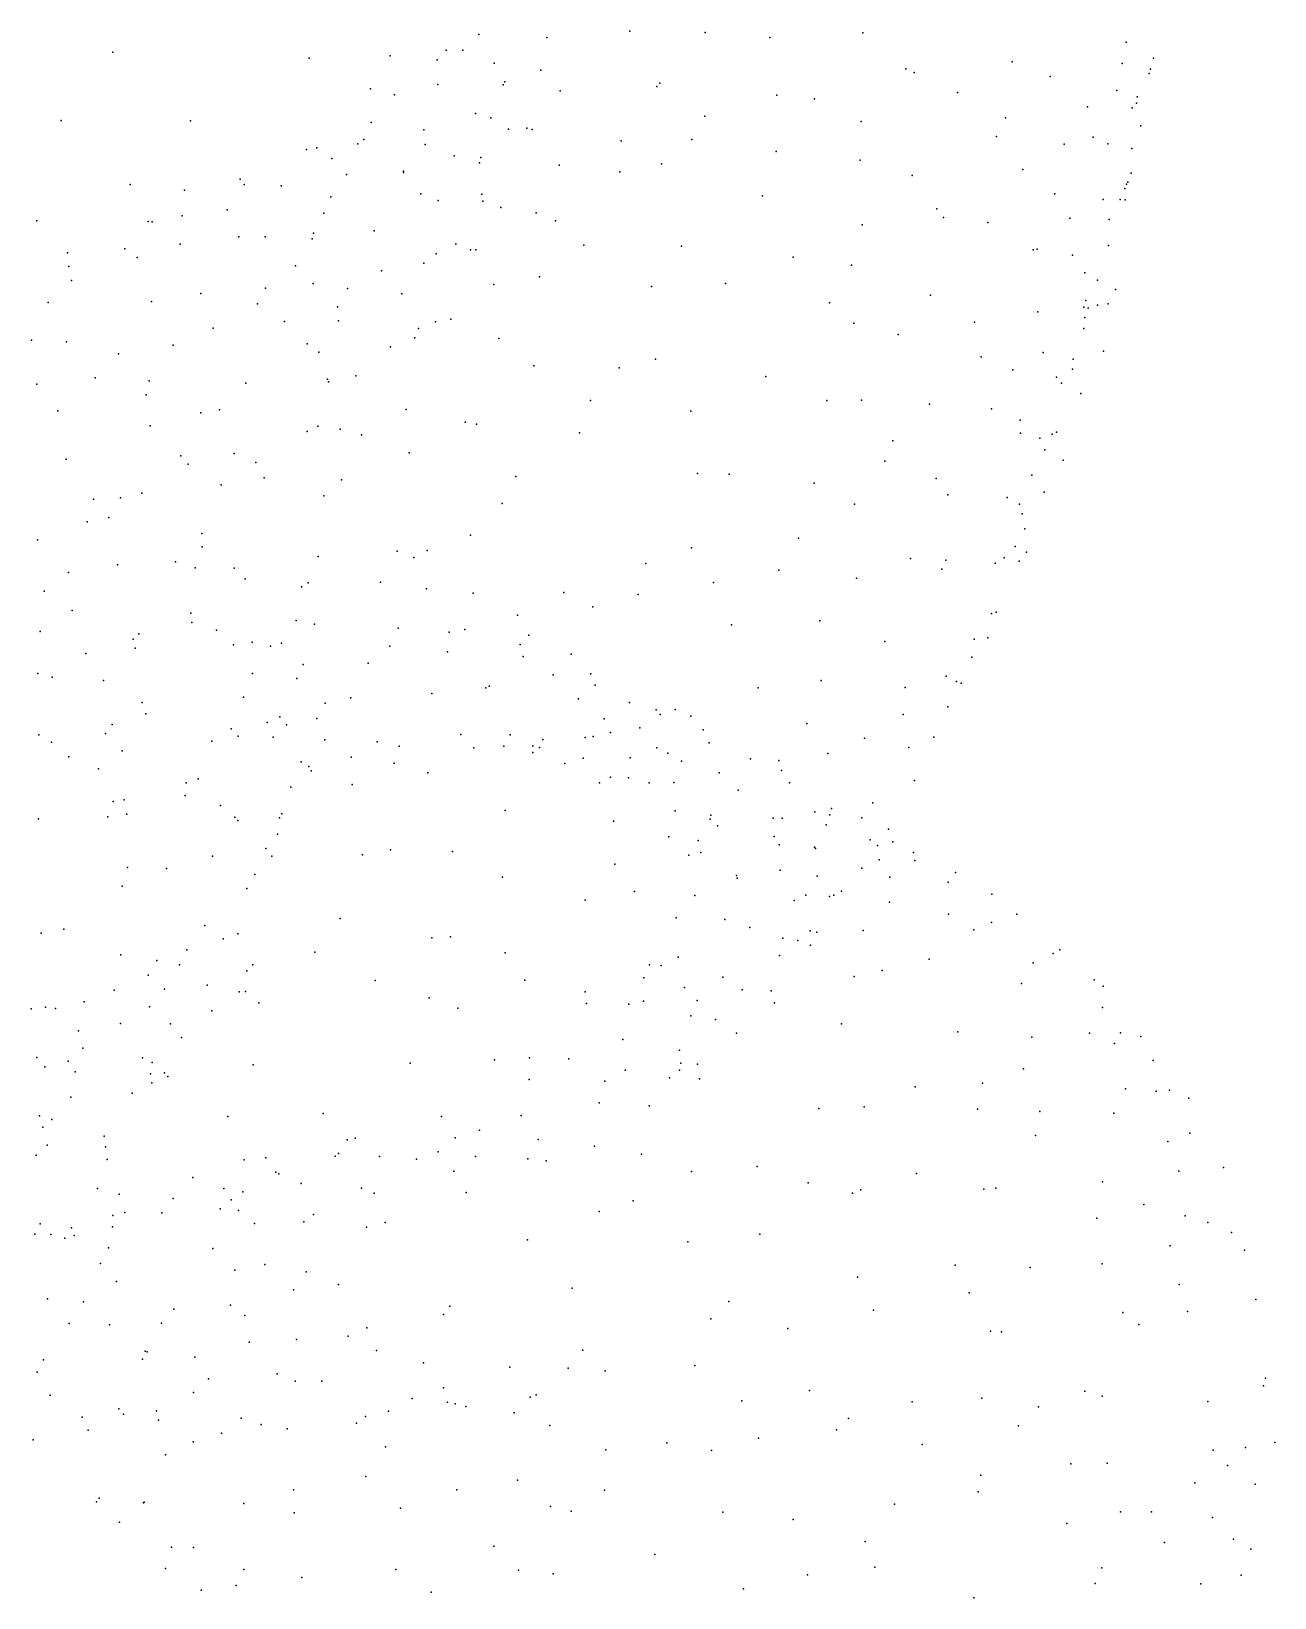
# Model space of a CAD drawing. Header units: metres. Extents: x -24.3 to 24.3, y -27.7 to 27.7.
# Drawn here: x 18.59 to 24.03, y -20.7 to -13.84 of the extents above; entities that cross this region are included whole.
import ezdxf

# ---------------------------------------------------------------- set-up
doc = ezdxf.new("R2010")
doc.units = ezdxf.units.M

msp = doc.modelspace()

# ---------------------------------------------------------------- linework, layer by layer
for p in [(20.5469, -13.8521, -9.2473), (21.2081, -13.8379, -6.9764), (21.5384, -13.8436, 2.8284), (22.2286, -13.8452, 2.3494), (20.4027, -13.9203, -11.8897), (20.4763, -13.9205, -8.1035), (20.8442, -13.8648, -10.7312), (21.8214, -13.8653, 2.57), (23.3831, -13.8856, -3.1026), (18.9422, -13.9291, -12.3323), (19.8036, -13.9549, -12.1329), (20.1574, -13.945, 3.7691), (20.3642, -13.9625, -8.7783), (20.6139, -13.9776, -9.8269), (22.8841, -13.9711, -5.0564), (23.3654, -13.9794, -3.3922), (23.5032, -13.9556, -0.624), (20.6611, -14.0597, 3.3455), (20.8186, -14.0079, -11.06), (22.418, -14.0025, -5.6667), (22.4544, -14.0178, 2.1277), (23.0494, -14.036, -4.7423), (23.4837, -14.0225, -0.3035), (23.4889, -14.0035, 0.8067), (20.0716, -14.0898, -11.9933), (20.1773, -14.1164, -8.2992), (20.3667, -14.0708, -7.7552), (20.6536, -14.0722, -11.5766), (20.9026, -14.0986, 3.1159), (21.3259, -14.0797, 2.7344), (21.339, -14.0646, -6.6124), (21.8529, -14.1176, -6.1023), (22.6432, -14.1056, -5.3797), (23.3414, -14.097, -3.7755), (23.4313, -14.1248, 0.2979), (20.5313, -14.1981, -7.2014), (22.0167, -14.1338, 2.2469), (23.2142, -14.1683, 1.3149), (23.4095, -14.1731, -2.793), (23.4289, -14.1528, -2.2717), (18.7158, -14.2279, -12.2523), (19.2835, -14.2292, 3.6942), (20.0746, -14.2375, -7.8942), (20.3062, -14.2688, 3.2609), (20.5984, -14.2163, -10.2117), (20.6767, -14.2668, -6.9094), (20.7571, -14.2617, -10.7329), (20.7799, -14.2672, -11.2211), (21.5365, -14.2094, -6.2598), (22.2225, -14.2325, -5.719), (22.8549, -14.2164, 1.6825), (23.4467, -14.2519, -1.4487), (20.0167, -14.3311, -7.5423), (20.0427, -14.3117, -8.9154), (20.3111, -14.3339, -11.8449), (21.17, -14.317, -6.4406), (21.4792, -14.311, 2.3653), (22.8153, -14.2984, -5.0777), (23.1119, -14.3326, -4.6046), (23.2388, -14.3015, -4.2548), (23.303, -14.3305, 0.5996), (19.7909, -14.355, -7.8148), (19.836, -14.3478, -8.1146), (19.9018, -14.3952, 3.3285), (20.4378, -14.3836, -9.9518), (20.5548, -14.391, 2.9141), (21.8497, -14.364, -5.8809), (22.2168, -14.4023, 1.8994), (23.4081, -14.3518, -0.5627), (19.9667, -14.4646, -7.1828), (20.2158, -14.4569, -9.6114), (20.2159, -14.4501, 3.0422), (20.5496, -14.4132, -11.607), (20.8991, -14.424, -6.5059), (21.165, -14.4527, 2.4012), (21.347, -14.4188, -6.1334), (22.4457, -14.4693, 1.7056), (22.9301, -14.4434, 1.3039), (23.4053, -14.4589, -1.0194), (19.0194, -14.5087, -12.0481), (19.2567, -14.5339, 3.4761), (19.5001, -14.4856, -7.9015), (19.5176, -14.5085, -8.2028), (19.6807, -14.5142, -7.3427), (23.3777, -14.5268, -3.7689), (23.3851, -14.5077, -1.8249), (23.3901, -14.4979, -3.2414), (19.8973, -14.5626, -9.1814), (20.2918, -14.5499, -6.7437), (20.3688, -14.5784, 2.7568), (20.5598, -14.5512, -10.4991), (20.5635, -14.582, -6.4884), (20.6428, -14.6094, -10.8471), (21.7899, -14.5577, 1.9778), (23.0709, -14.5493, 0.7714), (23.2822, -14.5743, -0.0744), (23.3572, -14.5751, -2.1837), (23.3789, -14.5763, -2.7557), (18.6105, -14.6681, -12.0716), (19.0975, -14.6709, -7.8817), (19.1154, -14.6721, -7.5637), (19.247, -14.6461, -8.227), (19.4432, -14.6198, -11.9512), (19.8668, -14.6349, -6.84), (20.797, -14.6334, -6.2194), (20.883, -14.6676, 2.335), (22.5526, -14.6159, -5.2166), (22.5824, -14.653, 1.3738), (22.7767, -14.6757, 1.1059), (23.1358, -14.656, 0.2968), (23.3088, -14.6623, -0.5918), (19.4955, -14.7374, 3.2036), (19.6102, -14.7375, -8.9168), (19.8164, -14.7472, 2.9094), (19.8219, -14.7224, -11.8627), (20.0876, -14.7114, -9.7206), (22.2257, -14.6848, -5.3747), (18.7444, -14.8086, -7.7242), (18.996, -14.7904, -8.2988), (19.2372, -14.7697, -8.557), (20.3598, -14.813, -10.2327), (20.4458, -14.7698, -6.1785), (20.5103, -14.7948, 2.3852), (20.5333, -14.7948, -11.1398), (21.0062, -14.7751, -5.769), (21.4345, -14.7786, -5.5941), (22.976, -14.7953, 0.5809), (22.9932, -14.792, -4.6318), (23.1478, -14.818, -4.3449), (23.3062, -14.7763, -1.1542), (18.75, -14.8685, -8.0649), (19.049, -14.8287, 3.5201), (19.7431, -14.8647, -6.4389), (20.1196, -14.8864, -6.1613), (20.3048, -14.8532, -11.5448), (21.9232, -14.8273, -5.4036), (22.1796, -14.8627, 1.4405), (18.7623, -14.9298, -6.878), (19.8207, -14.9417, -9.5479), (20.6126, -14.9469, -5.6406), (20.8124, -14.9138, 2.1162), (21.6276, -14.942, 1.7034), (23.2012, -14.8958, -0.2836), (23.2576, -14.9285, -1.7671), (19.1117, -15.0213, -8.8478), (19.3278, -14.9867, -6.4359), (19.6123, -14.9629, -11.7234), (19.9704, -14.9643, 2.5588), (20.2094, -14.988, -5.8871), (21.3037, -14.956, 1.8447), (22.5252, -14.9936, 1.0442), (23.2063, -15.0173, -4.0137), (23.3361, -14.9683, -3.6339), (18.6593, -15.0251, 3.8555), (19.5773, -15.0307, -6.2555), (19.9267, -15.0447, -11.5952), (22.0824, -15.0274, -5.1201), (22.9965, -15.0665, 0.168), (23.1977, -15.0458, -0.7911), (23.2023, -15.0918, -1.1525), (23.2161, -15.0503, -2.0963), (23.2573, -15.0368, -2.4484), (23.3042, -15.0309, -2.9196), (19.3822, -15.138, -9.2584), (19.6943, -15.109, 2.6684), (19.931, -15.106, -9.8449), (20.2815, -15.1394, -10.4776), (20.3566, -15.1107, 2.169), (20.4232, -15.0981, -10.8722), (22.1894, -15.1168, 1.2435), (22.719, -15.1123, -4.6737), (23.1968, -15.1388, -1.5242), (18.586, -15.1906, -11.8116), (18.7392, -15.198, -6.6545), (19.2074, -15.2123, -11.5865), (19.7938, -15.207, -5.9177), (20.1595, -15.2193, -5.6461), (20.2665, -15.1804, -11.2165), (20.6345, -15.1829, 1.9825), (22.3842, -15.1656, -4.8346), (18.9681, -15.25, -6.4177), (19.8455, -15.2428, 2.4093), (21.321, -15.2731, 1.6158), (22.748, -15.2641, 0.4792), (23.0191, -15.2447, -0.0868), (23.1513, -15.2731, -1.8587), (23.283, -15.2381, -3.2759), (18.8658, -15.3559, -9.0016), (19.8834, -15.3613, -5.6572), (20.0076, -15.3464, -11.2924), (20.7873, -15.3026, -5.1306), (21.1608, -15.3116, -5.035), (21.8041, -15.3504, 1.3262), (22.8861, -15.3201, -4.3033), (23.0772, -15.3522, -0.4991), (23.1473, -15.3181, -3.8517), (18.6104, -15.3832, 4.0934), (19.0884, -15.4298, -6.1664), (19.1019, -15.3683, -9.2361), (19.5253, -15.3786, -5.8856), (19.8871, -15.3733, -10.0229), (23.0998, -15.3795, -0.9459), (23.1843, -15.424, -2.7456), (18.7019, -15.4997, -6.533), (19.4108, -15.4953, -11.3578), (20.2286, -15.4939, 2.0168), (21.0361, -15.4545, 1.6375), (21.4755, -15.5013, 1.4322), (22.0718, -15.4552, -4.7133), (22.2238, -15.454, 0.9772), (22.5215, -15.4713, -4.4901), (22.7929, -15.4919, 0.2459), (19.1066, -15.566, 3.6134), (19.3291, -15.5087, 3.0516), (19.8409, -15.5669, -11.1524), (20.4862, -15.5499, 1.8417), (20.5368, -15.5583, -5.1855), (22.9187, -15.5403, -3.9966), (19.7945, -15.5908, 2.2797), (19.9388, -15.5803, -10.2456), (20.0329, -15.6054, -10.6663), (20.9871, -15.596, -4.9581), (22.3604, -15.6319, 0.7265), (22.9205, -15.598, -0.1648), (23.0047, -15.6197, -0.7081), (23.058, -15.6022, -3.7102), (23.0781, -15.5941, -2.2222), (19.2411, -15.6975, -6.1138), (19.4738, -15.6875, -9.8378), (20.241, -15.6835, -5.4242), (23.0269, -15.6702, -1.5864), (18.7388, -15.7124, -9.1625), (19.2733, -15.7341, 3.3625), (19.5687, -15.7263, -5.9099), (21.5044, -15.7747, -4.7243), (21.6432, -15.7773, 1.2271), (22.3261, -15.7203, -4.3864), (23.1066, -15.7165, -2.889), (19.4182, -15.8246, 2.9946), (19.6065, -15.7938, -11.0066), (19.9453, -15.8021, -10.4494), (20.7092, -15.7871, -5.0964), (22.0158, -15.8175, -4.4863), (22.5504, -15.7962, 0.4207), (22.9689, -15.7825, -0.9784), (18.8576, -15.8864, -6.5384), (18.977, -15.8809, 4.1067), (19.0695, -15.8609, -11.2183), (19.8677, -15.8719, -5.7727), (20.6482, -15.9066, 1.6664), (22.1929, -15.9091, 0.7909), (22.6021, -15.8677, -4.06), (22.8612, -15.8796, -0.306), (22.9157, -15.909, -3.5426), (23.0237, -15.8561, -2.4672), (18.9246, -15.9676, -9.4807), (22.9272, -15.9508, -1.3749), (18.8302, -15.9856, 4.3696), (19.3334, -16.0371, -9.89), (20.5098, -16.045, -5.4176), (22.939, -16.0168, -2.1346), (18.6123, -16.065, -7.1031), (19.3344, -16.0962, 3.6898), (20.1885, -16.1154, -10.853), (20.3207, -16.1121, 1.8064), (21.479, -16.0997, 1.2363), (21.947, -16.0577, 0.9558), (22.896, -16.0937, -1.818), (22.9465, -16.1186, -2.8461), (18.9638, -16.1752, -6.7178), (19.2167, -16.1621, 4.0033), (19.3042, -16.1875, -6.4321), (19.4741, -16.1892, 3.3005), (19.8425, -16.1382, -10.9429), (20.2618, -16.1424, -5.7087), (21.2787, -16.1689, -4.7362), (22.4378, -16.1465, 0.3901), (22.593, -16.154, 0.1294), (22.8085, -16.1674, -0.6235), (22.849, -16.1434, -0.9469), (22.9134, -16.1591, -2.5394), (18.7492, -16.2084, 4.6542), (19.5226, -16.2359, -10.9041), (19.7993, -16.2527, -6.1922), (20.1157, -16.2498, -5.9451), (21.5744, -16.2515, -4.5423), (21.8605, -16.1978, -4.3825), (22.2018, -16.2326, 0.6574), (22.575, -16.1929, -3.7676), (18.6423, -16.2906, -9.1984), (19.7701, -16.2712, -10.091), (20.3178, -16.2794, -10.2005), (20.5219, -16.299, -10.4952), (20.9188, -16.2963, 1.47), (21.2452, -16.3038, 1.3175), (18.7653, -16.3742, -11.3367), (19.2846, -16.3856, -11.0278), (20.7166, -16.395, -10.1604), (21.0463, -16.3588, -4.9936), (22.7933, -16.3881, -1.6032), (22.8138, -16.3818, -2.0666), (19.289, -16.4271, 4.2077), (19.397, -16.461, -6.7241), (19.7457, -16.4185, -6.4431), (19.8268, -16.4339, -9.8324), (20.1933, -16.452, -9.7395), (20.4851, -16.4583, -5.8562), (21.6529, -16.4379, 1.0454), (22.0408, -16.4196, -4.0907), (18.624, -16.4665, -7.6454), (19.0325, -16.4995, 4.6678), (19.0562, -16.4773, -7.0144), (19.4713, -16.5254, -9.8186), (19.5526, -16.513, 3.6213), (19.6339, -16.5313, 3.0406), (19.6823, -16.5171, -11.1874), (20.1561, -16.5313, 1.8953), (20.4169, -16.4689, -11.1566), (20.7273, -16.5235, -10.9877), (20.7651, -16.4822, -9.8411), (22.325, -16.511, -3.7649), (22.7163, -16.5006, -2.9388), (22.7767, -16.4942, -2.3728), (18.8238, -16.5622, -9.3164), (19.0405, -16.5402, -9.594), (20.409, -16.5556, -9.4974), (20.7414, -16.5764, -9.3672), (20.9507, -16.5659, -5.2587), (22.7067, -16.5785, -0.997), (18.6144, -16.6507, -8.0087), (18.6765, -16.6668, -11.4799), (19.5544, -16.6511, -6.9058), (19.7769, -16.6118, 2.4876), (20.0616, -16.6057, -6.5698), (20.8725, -16.6565, -5.5785), (21.0375, -16.6515, 1.3459), (22.5939, -16.6616, -0.4233), (18.9024, -16.6818, 4.9423), (19.7486, -16.6731, -9.584), (20.3406, -16.7383, 1.7354), (20.5778, -16.7128, -8.9878), (20.5923, -16.7058, -6.1341), (21.0558, -16.7011, -10.7629), (21.7711, -16.7126, -4.1844), (22.0466, -16.6813, 0.6299), (22.415, -16.7111, 0.0415), (22.6398, -16.6858, -2.7123), (22.6603, -16.693, -1.3794), (19.0711, -16.778, -7.4455), (19.5154, -16.7546, 4.164), (19.8739, -16.7811, 2.2432), (19.9855, -16.7568, -6.8525), (20.9839, -16.7608, -8.9939), (21.2064, -16.777, -9.1952), (22.6022, -16.7961, -2.3339), (18.9398, -16.8733, -9.2884), (19.0867, -16.827, -11.4033), (19.6188, -16.8648, 3.8668), (19.674, -16.8402, 3.0496), (19.7038, -16.8751, 2.7444), (19.8362, -16.8475, -9.1695), (21.0959, -16.8484, -5.2587), (21.3239, -16.8094, -4.7432), (21.3409, -16.8303, -10.3795), (21.4068, -16.8081, -9.4713), (21.4752, -16.8376, -10.0592), (21.9835, -16.8692, -3.8516), (22.4062, -16.8296, -3.2445), (18.6189, -16.919, -11.6611), (18.9102, -16.9132, 5.1555), (19.4608, -16.8927, 4.4826), (19.4921, -16.9247, -7.4297), (19.6447, -16.9298, 3.4738), (19.8718, -16.9409, -7.3473), (20.4673, -16.917, -7.0203), (20.6839, -16.9188, -8.2278), (20.8273, -16.9394, -6.6446), (21.0122, -16.9305, -8.3746), (21.0469, -16.926, -6.0797), (21.1229, -16.9089, -11.061), (21.2526, -16.8885, -8.7353), (21.5292, -16.8979, -9.0978), (22.2364, -16.9339, 0.2234), (22.5398, -16.9291, -1.0217), (18.6734, -16.9514, 5.3414), (18.9843, -16.9889, -7.9118), (19.3761, -16.9467, -9.3373), (20.1009, -16.9496, -8.6107), (20.1971, -16.9691, -7.403), (20.5244, -16.9759, -7.7286), (20.6565, -16.9683, -7.4471), (20.783, -16.9966, -11.4775), (20.7832, -16.9679, -7.1669), (20.812, -16.9743, 1.3657), (21.3266, -16.9754, -8.405), (21.375, -17, 1.0215), (21.5554, -16.9535, -4.4085), (22.075, -17.0014, -3.5864), (22.4305, -16.9741, -2.9141), (18.7501, -17.0154, -8.5306), (18.8796, -17.0686, -9.0325), (19.7673, -17.0371, 2.4206), (19.8017, -17.0571, -8.6717), (19.8115, -17.0761, -8.0779), (19.9871, -17.0173, -7.7043), (20.1748, -17.0432, -11.8179), (20.9228, -17.0451, -7.7099), (21.0038, -17.0212, -6.9), (21.2096, -17.0196, -8.1243), (21.434, -17.0339, -10.6365), (21.7375, -17.0241, -9.6084), (21.8607, -17.0309, 0.6195), (21.8732, -17.0753, -9.2243), (19.264, -17.1299, 5.0109), (19.3169, -17.1112, -7.9022), (19.7232, -17.1487, -11.8967), (19.992, -17.1369, 1.9601), (20.3234, -17.0853, 1.6334), (21.0746, -17.1287, 1.1478), (21.1227, -17.1042, -7.4103), (21.2024, -17.1079, -6.3932), (21.293, -17.1297, -5.221), (21.4015, -17.128, -7.682), (21.6, -17.0857, -4.1439), (21.9077, -17.1299, -8.7908), (22.4551, -17.1186, -1.2879), (18.9438, -17.2109, 5.3144), (18.9922, -17.204, -8.278), (19.2591, -17.1849, -9.1516), (21.6829, -17.1618, -10.439), (22.2726, -17.2164, -0.2284), (18.6173, -17.2864, -11.9799), (18.9216, -17.2781, -8.8038), (19.0047, -17.2661, -11.9213), (19.415, -17.228, -8.216), (19.4774, -17.2794, -8.6898), (19.6735, -17.2821, 3.0157), (19.6827, -17.2647, 3.6104), (20.6614, -17.251, -11.8093), (21.4061, -17.2524, -5.9299), (21.5634, -17.2707, -6.9509), (21.8365, -17.2848, -7.5349), (21.8761, -17.2844, -3.5165), (22.0183, -17.2566, -8.1094), (22.0848, -17.269, 0.1396), (22.0924, -17.2423, -8.5081), (22.2246, -17.2821, -9.0825), (19.4908, -17.2936, 4.7558), (19.6638, -17.3549, 4.0568), (21.1373, -17.2976, -11.4175), (21.5602, -17.2882, -6.376), (21.5926, -17.3176, 0.6983), (22.0677, -17.3132, -3.0444), (22.3415, -17.333, -0.8341), (19.6125, -17.4175, 4.3657), (20.16, -17.4233, -12.1073), (21.3784, -17.3657, -11.1944), (21.507, -17.3818, -4.1324), (21.8406, -17.3641, 0.3917), (21.8626, -17.4008, -6.773), (22.017, -17.411, -10.1746), (22.022, -17.4174, -7.0563), (22.2616, -17.379, -0.5445), (22.293, -17.4035, -9.5158), (22.3602, -17.3879, -8.2272), (19.3798, -17.4511, -12.1666), (19.6392, -17.4501, 2.2798), (20.0364, -17.4444, 1.7272), (20.4307, -17.4299, 1.4014), (21.1431, -17.4854, 0.9319), (21.4665, -17.4464, -4.5322), (21.5198, -17.4348, -5.4727), (22.3007, -17.4667, -7.4521), (22.4514, -17.434, -8.5818), (22.4569, -17.4702, -7.8345), (19.0065, -17.4995, 5.4037), (19.1773, -17.5043, -8.5683), (19.5657, -17.5314, 2.8787), (20.6495, -17.5428, 1.1817), (21.6757, -17.5346, -5.7179), (21.6779, -17.5464, -10.9171), (21.8665, -17.5114, -10.5778), (22.029, -17.5384, -0.1477), (22.2242, -17.5031, -1.5084), (22.3477, -17.5428, -7.1022), (22.6349, -17.522, -8.8509), (18.9833, -17.5815, -12.2592), (19.5298, -17.5927, 4.8406), (21.2284, -17.6046, -11.4882), (21.4934, -17.6228, -4.9193), (21.979, -17.6219, -6.0679), (22.0824, -17.6265, -2.0717), (22.1017, -17.6218, -6.3984), (22.1349, -17.6038, -0.7466), (22.6035, -17.5651, -7.5864), (22.7945, -17.6175, -8.5974), (21.0125, -17.6437, -11.7293), (21.9285, -17.644, -2.5265), (22.3455, -17.6517, -6.6785), (19.3465, -17.7543, -12.397), (19.9386, -17.7234, -12.3438), (21.4111, -17.7204, 0.5214), (21.6242, -17.7283, -3.1634), (21.7334, -17.7632, -5.333), (22.6041, -17.7045, -7.0104), (22.7931, -17.7412, -7.266), (22.9038, -17.7041, -7.7818), (18.6288, -17.7875, -12.4073), (18.728, -17.7699, 5.5501), (19.4269, -17.8124, 2.0267), (19.4911, -17.7913, 3.3884), (20.3405, -17.8087, -12.2707), (20.4228, -17.8035, 1.1509), (21.8791, -17.8101, -2.1882), (21.944, -17.8196, -1.8848), (21.999, -17.7777, -10.593), (22.0271, -17.7835, -1.5488), (22.2304, -17.7756, -10.2523), (22.7156, -17.7738, -9.405), (18.9781, -17.8834, -12.4785), (19.2665, -17.8613, 3.0134), (19.8274, -17.8717, 1.5293), (20.6626, -17.8742, 0.9451), (21.42, -17.8925, -4.4063), (21.8644, -17.8857, -0.4915), (21.9998, -17.8408, -1.0764), (22.5199, -17.9012, -6.2658), (23.0626, -17.8767, -8.6753), (23.0929, -17.861, -8.2154), (19.097, -17.9717, 2.7936), (19.136, -17.907, 2.3232), (19.2344, -17.9264, 5.2227), (19.5305, -17.9534, 3.8442), (19.5566, -17.9258, 4.5103), (21.2939, -17.9258, -11.5217), (21.345, -17.9292, -3.3978), (22.3137, -17.951, -5.8428), (22.9747, -17.9177, -9.0648), (18.9481, -18.0381, 5.4213), (19.1686, -18.0326, 2.0026), (19.356, -18.0149, 3.5632), (20.092, -17.9946, 1.2371), (20.7476, -17.9937, -12.0453), (21.2695, -17.983, -3.9228), (21.4475, -18.0259, -2.7008), (21.6151, -17.9801, -0.0116), (21.6997, -18.0367, -2.049), (21.8271, -18.0397, -1.3281), (22.1911, -17.9781, -10.4668), (22.9245, -18.0083, -6.5623), (23.2432, -17.9919, -7.9701), (23.2825, -18.02, -7.5739), (18.8171, -18.0883, 2.5318), (19.1035, -18.1109, 3.2367), (19.4966, -18.0452, -12.5779), (19.5246, -18.0436, 4.1321), (19.5822, -18.0932, 1.5269), (20.329, -18.0707, 1.0243), (21.013, -18.0445, 0.5909), (21.0186, -18.0961, -11.8578), (21.2037, -18.0988, 0.3386), (21.2683, -18.0852, -2.9811), (21.5037, -18.0828, -11.3275), (21.8427, -18.0936, -5.0831), (18.5856, -18.1186, -8.484), (18.6483, -18.1113, 5.549), (18.6917, -18.1181, 2.8045), (19.3763, -18.1282, 4.8362), (20.4546, -18.1167, -12.2499), (21.476, -18.1495, -2.2409), (21.5828, -18.1653, -0.2742), (23.2791, -18.1127, -7.2091), (18.7917, -18.2161, 1.9845), (18.9761, -18.1835, -8.8568), (19.1949, -18.1855, 1.734), (19.2441, -18.2449, 3.9177), (21.6761, -18.2253, -4.7628), (22.1357, -18.1844, -5.3), (22.6451, -18.2198, -5.7955), (22.9693, -18.2439, -6.2057), (23.2225, -18.2252, -8.7802), (23.3577, -18.2238, -8.451), (23.4478, -18.2405, -7.8129), (18.8117, -18.2915, -8.3496), (21.1779, -18.2534, -2.5791), (21.4256, -18.3001, -1.8202), (23.3312, -18.2711, -6.8154), (18.6105, -18.3318, -9.0853), (18.6455, -18.3735, -8.0855), (18.7465, -18.3491, 3.5374), (19.0731, -18.3345, 5.1084), (19.1149, -18.3544, -12.6795), (19.5583, -18.365, 1.2317), (20.2451, -18.3571, 0.7963), (20.6152, -18.3426, 0.562), (20.7692, -18.3338, -12.0293), (20.9409, -18.3382, -3.2742), (21.4309, -18.3565, -4.4592), (21.5041, -18.3617, -1.2162), (22.9324, -18.3816, -9.5852), (23.5008, -18.3459, -7.1726), (18.7774, -18.3955, 1.6858), (19.1085, -18.4036, 1.4971), (19.113, -18.4435, 4.2125), (19.1695, -18.399, -8.7599), (19.1844, -18.4151, 4.6223), (20.7669, -18.428, -2.805), (21.0985, -18.4353, -2.0225), (21.187, -18.3879, -0.0213), (21.3813, -18.4209, -1.4923), (21.4261, -18.3873, -0.4792), (21.514, -18.4257, -11.3469), (22.7538, -18.4451, -9.8823), (18.7588, -18.5055, 3.9681), (19.0281, -18.4881, -9.1653), (22.4579, -18.4606, -10.2839), (23.3795, -18.4692, -6.4863), (23.5141, -18.4797, -8.3697), (23.5734, -18.4752, -7.9463), (23.6576, -18.5105, -7.4708), (18.622, -18.5878, 5.0733), (19.4467, -18.5905, 1.0323), (19.8638, -18.578, 0.8107), (20.3829, -18.5905, 0.4525), (20.7322, -18.5869, -2.0178), (21.074, -18.5316, -1.6981), (21.2925, -18.5434, -1.0404), (22.0359, -18.5555, -10.7712), (22.2348, -18.5477, -10.5365), (22.7321, -18.5582, -5.4827), (23.0048, -18.5691, -5.744), (23.3292, -18.5766, -8.8243), (18.6366, -18.6381, 4.2353), (18.6749, -18.6034, 1.4444), (20.5488, -18.651, -3.4013), (18.6546, -18.717, -9.3193), (18.9044, -18.6766, -12.6867), (18.9102, -18.7229, 1.1445), (19.969, -18.6927, -12.4411), (20.005, -18.6861, -2.246), (20.4429, -18.6844, -1.8159), (20.8061, -18.6921, -0.1832), (21.0532, -18.7201, -0.7292), (22.9859, -18.674, -9.5155), (23.565, -18.7002, -6.4479), (23.6618, -18.6635, -6.9059), (18.607, -18.7595, -7.7334), (18.9184, -18.779, -7.9428), (19.5184, -18.78, 0.7119), (19.6126, -18.772, -2.0884), (19.9167, -18.7649, -1.7844), (19.931, -18.7528, -2.5505), (20.111, -18.7654, -2.9535), (20.2738, -18.7773, -1.4856), (20.3686, -18.7451, 0.1858), (20.532, -18.7657, -12.1013), (20.7605, -18.776, -1.1778), (20.8413, -18.7848, -3.867), (21.2594, -18.7554, -11.5199), (19.2938, -18.8578, -12.5966), (19.657, -18.8352, -12.5173), (19.6704, -18.8417, -1.416), (20.4368, -18.8299, -1.1672), (21.4777, -18.8314, -4.3544), (21.7662, -18.8098, -4.5341), (22.4648, -18.8404, -10.209), (23.6133, -18.8302, -8.1946), (23.8093, -18.8139, -7.2793), (18.876, -18.9068, -9.4079), (18.9709, -18.9302, -2.0541), (19.4285, -18.9068, -8.6586), (19.5125, -18.9203, -1.1419), (19.7684, -18.8839, 0.3905), (20.0318, -18.9052, -1.0469), (20.0877, -18.926, 0.0591), (20.4907, -18.9243, -3.6363), (21.989, -18.881, -10.7536), (22.1841, -18.9267, -4.7234), (22.2204, -18.9124, -10.4813), (22.7594, -18.9084, -5.1923), (22.8118, -18.905, -9.7465), (23.2798, -18.877, -5.7973), (19.2066, -18.9495, -8.1848), (19.4133, -18.9956, 0.4186), (19.4608, -18.9556, -9.1027), (19.4934, -19.002, -0.8165), (21.223, -18.9606, -4.1558), (23.4601, -18.9764, -8.6829), (18.624, -19.0603, -1.5104), (18.9429, -19.0246, 0.6701), (18.9951, -19.0118, -1.0212), (19.1578, -19.0134, -9.3806), (19.5639, -19.0601, 0.003), (19.7798, -19.0515, -0.2812), (19.8218, -19.02, -0.6282), (20.1362, -19.0548, -3.4665), (21.0735, -19.0072, -11.5541), (23.2547, -19.0361, -9.0609), (23.6417, -19.0263, -6.2059), (23.7402, -19.0543, -8.0126), (18.6017, -19.1057, -1.9035), (18.6716, -19.1081, 0.5337), (18.7323, -19.1234, -7.53), (18.7611, -19.0783, -2.2936), (18.774, -19.1115, -0.8434), (18.941, -19.0737, -12.5477), (20.0544, -19.0759, -12.1786), (20.7594, -19.1311, -11.7136), (21.4623, -19.14, -11.0898), (21.7776, -19.1061, -4.3726), (23.8447, -19.0988, -7.6766), (18.9233, -19.1665, 0.0373), (19.3812, -19.1689, -8.328), (23.5761, -19.1566, -8.4519), (23.9015, -19.1765, -7.3648), (18.8892, -19.2344, -3.0056), (19.4772, -19.2644, -3.4114), (19.6083, -19.2388, -12.2659), (19.7906, -19.2712, -3.5801), (22.6331, -19.2413, -4.8482), (22.962, -19.2525, -5.1359), (23.2776, -19.236, -5.5071), (18.959, -19.3128, -12.3578), (19.9309, -19.3272, -12.0682), (20.9561, -19.3424, -11.3905), (22.2059, -19.2938, -4.4954), (23.6158, -19.3265, -5.8997), (18.6567, -19.3891, -7.2308), (18.8143, -19.4019, -3.3453), (19.7349, -19.3494, -8.8613), (21.6413, -19.4012, -10.6862), (22.6952, -19.363, -9.6112), (23.9504, -19.3921, -6.7823), (19.2097, -19.4348, -7.9024), (19.4582, -19.4177, -9.672), (19.5219, -19.4621, -12.0787), (20.3919, -19.4573, -3.851), (20.4189, -19.4208, -11.7106), (21.5637, -19.4774, -4.096), (22.2755, -19.4389, -9.9964), (23.3682, -19.4497, -8.7605), (23.6513, -19.4441, -8.2515), (18.7518, -19.4969, -12.1445), (18.9285, -19.5031, -3.6566), (19.1562, -19.4966, -12.1174), (20.0556, -19.5166, -3.8451), (21.9011, -19.5192, -10.1751), (22.7878, -19.5315, -4.8065), (22.8361, -19.5338, -9.3683), (23.4386, -19.5014, -5.5668), (19.0838, -19.6183, -3.9464), (19.5406, -19.5788, -8.3008), (19.7481, -19.5681, -11.8797), (19.974, -19.553, -9.4309), (20.0977, -19.6159, -11.6173), (21.0016, -19.614, -10.8837), (18.6384, -19.656, -7.0081), (19.0731, -19.654, -7.5952), (19.0927, -19.6218, -9.9549), (19.3021, -19.6453, -11.8721), (20.3038, -19.6701, -11.4049), (20.6828, -19.689, -11.1016), (21.4933, -19.6812, -10.2247), (18.6113, -19.7106, -4.0727), (19.3613, -19.7393, -10.0646), (19.6627, -19.7172, -9.9603), (19.7413, -19.7494, -11.6274), (19.8583, -19.7493, -8.5747), (20.9384, -19.693, -3.8337), (21.1006, -19.7052, -10.548), (23.9929, -19.7365, -7.2896), (18.6689, -19.8116, -4.3689), (19.2967, -19.8, -4.1225), (20.2544, -19.8257, -9.0864), (20.3911, -19.7785, -9.7041), (20.7712, -19.8206, -10.0341), (20.7981, -19.8097, -10.4815), (21.9952, -19.7911, -9.7872), (22.7511, -19.8248, -4.6128), (23.2011, -19.7936, -5.1246), (23.2781, -19.8163, -8.7682), (23.9851, -19.7706, -6.6612), (18.9698, -19.8705, -7.25), (18.9902, -19.8943, -4.449), (19.1337, -19.8806, -11.369), (20.1505, -19.8819, -3.9248), (20.4097, -19.8415, -10.8824), (20.4422, -19.8491, -9.4021), (20.4899, -19.8612, -10.3181), (20.7007, -19.8882, -3.7939), (21.6992, -19.8354, -3.9027), (22.4459, -19.8399, -9.4712), (22.9992, -19.8622, -4.8433), (23.7404, -19.8387, -5.9199), (18.8084, -19.9083, -6.9833), (19.1433, -19.921, -10.4569), (19.5056, -19.9122, -10.3846), (19.5922, -19.9393, -11.1424), (19.7074, -19.958, -10.644), (20.0106, -19.9345, -10.5269), (20.0506, -19.9048, -11.0309), (20.8571, -19.9448, -9.5184), (22.114, -19.9633, -9.5596), (22.1667, -19.9133, -4.0697), (22.9108, -19.9455, -9.0431), (18.5934, -20.0075, -5.2027), (18.8349, -19.965, -4.7145), (19.2949, -20.0163, -4.4904), (19.4192, -19.9771, -10.7947), (21.3708, -20.0197, -9.5911), (21.7721, -19.9995, -9.6208), (22.4888, -20.0274, -4.2558), (24.0337, -20.0179, -6.903), (19.174, -20.0725, -7.3874), (20.1373, -20.0372, -8.7015), (21.1024, -20.0503, -3.6385), (21.5665, -20.0531, -3.7174), (23.764, -20.0519, -7.9317), (23.9061, -20.0404, -7.5738), (20.0515, -20.1682, -3.9668), (22.7456, -20.1617, -4.4309), (23.1408, -20.1123, -4.9388), (23.3, -20.1094, -8.6109), (23.8271, -20.119, -6.1625), (19.735, -20.2258, -4.2117), (20.4501, -20.2258, -8.7904), (20.7155, -20.184, -3.6018), (21.0975, -20.227, -9.2718), (22.7349, -20.2341, -9.0538), (23.6845, -20.1958, -5.7923), (23.9475, -20.2009, -6.4999), (18.8707, -20.2778, -6.1819), (18.883, -20.2618, -6.5293), (19.0771, -20.2823, -5.2896), (19.0799, -20.2796, -6.9865), (19.5172, -20.2862, -7.7151), (20.8603, -20.2984, -9.0374), (22.368, -20.2893, -9.2225), (18.9716, -20.367, -5.7767), (19.7376, -20.3267, -7.9634), (20.2038, -20.3069, -8.5272), (20.9507, -20.3193, -3.473), (21.6163, -20.3238, -9.328), (21.9237, -20.3557, -3.6665), (23.1231, -20.374, -8.693), (23.3586, -20.3219, -5.1852), (23.494, -20.3219, -8.2811), (23.7608, -20.3469, -7.7574), (23.8532, -20.4423, -7.4709), (19.2002, -20.4774, -5.4835), (19.2968, -20.478, -7.0991), (20.6115, -20.4729, -8.6968), (21.3174, -20.5096, -9.0924), (22.2386, -20.4529, -3.8197), (23.5503, -20.456, -5.5423), (23.9297, -20.4854, -6.7396), (19.1739, -20.5699, -5.8548), (19.5166, -20.5746, -7.4124), (20.1835, -20.5748, -8.2574), (20.7201, -20.5773, -3.3192), (22.2814, -20.5641, -9.0908), (23.2766, -20.5669, -8.4077), (19.4832, -20.6443, -5.1121), (19.7716, -20.6105, -7.7621), (20.8727, -20.5936, -8.789), (21.9869, -20.5979, -9.113), (23.2475, -20.6354, -4.9709), (23.7098, -20.6378, -5.9024), (23.8865, -20.5991, -7.0854), (19.33, -20.6655, -6.7949), (20.3376, -20.6738, -3.3664), (21.7058, -20.6592, -3.3704), (22.716, -20.6982, -4.1996)]:
    msp.add_point(p)

doc.saveas('drawing.dxf')
